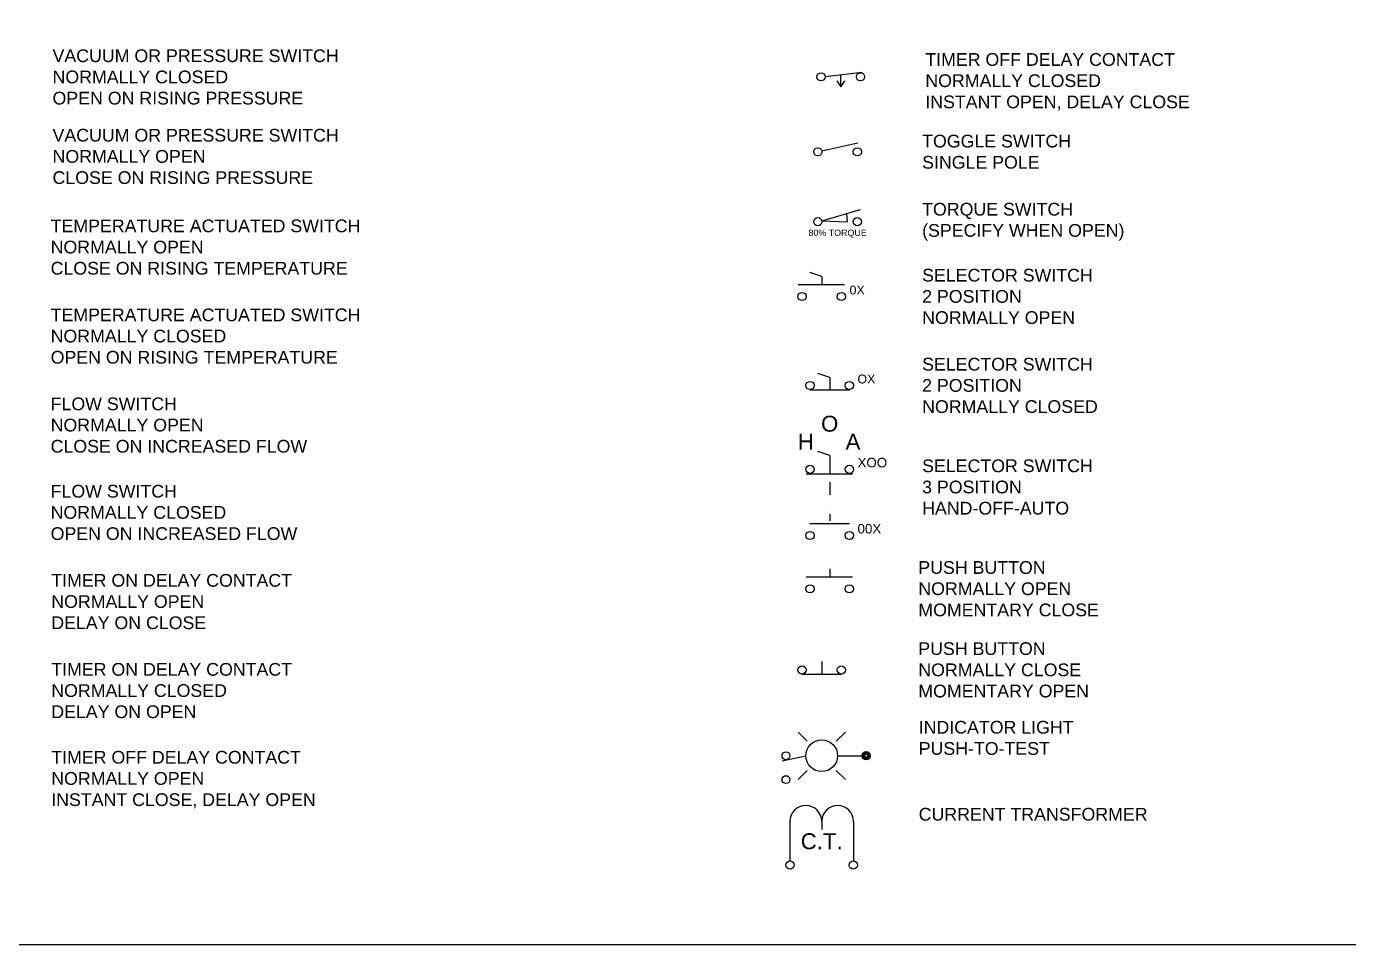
# Model space of a CAD drawing. Header units: inches. Extents: x 0 to 34, y 0 to 19.9.
# Drawn here: x 8.92 to 19.32, y 0 to 7.22 of the extents above; entities that cross this region are included whole.
import ezdxf
from ezdxf.enums import TextEntityAlignment as Align

# ---------------------------------------------------------------- set-up
doc = ezdxf.new("R2010")
doc.units = ezdxf.units.IN
doc.header["$MEASUREMENT"] = 0
doc.linetypes.add('HIDDEN2', pattern=[0.1875, 0.125, -0.0625])
doc.layers.add('1_BORDER', color=52, linetype='Continuous', plot=False)
for name, color, linetype in [('DESC', 150, 'Continuous'), ('MISC', 7, 'Continuous'), ('POS', 52, 'Continuous'), ('SYMS', 7, 'Continuous')]:
    doc.layers.add(name, color=color, linetype=linetype)
doc.styles.get("Standard").update_dxf_attribs({"font": 'arial.ttf'})
doc.styles.add('WD', font='arial.ttf')

# ---------------------------------------------------------------- blocks, each defined once
blk = doc.blocks.new('HLS12H')
at = {"linetype": 'Continuous'}
for p, q in [((-0.124, 0.008), (0.179, 0.096)), ((-0.124, 0.008), (0.077, 0)), ((0.077, 0), (0.073, 0.065))]:
    blk.add_line(p, q, dxfattribs=at)
for centre in [(-0.155, 0), (0.155, 0)]:
    blk.add_circle(centre, 0.0322)
at = {"style": 'WD', "width": 0.7}
for tag, p in [('INST', (0, 0.763)), ('LOC', (0, 0.594)), ('DESC1', (0, 0.437)), ('DESC2', (0, 0.281)), ('XREF', (0, -0.252)), ('WDTAGALT', (0, -0.406))]:
    blk.add_attdef(tag, text='', height=0.125, dxfattribs=at).set_placement(p, align=Align.CENTER)
at = {"style": 'WD'}
blk.add_attdef('TAG1', text='', height=0.125, dxfattribs=at).set_placement((0, 0.125), align=Align.CENTER)
for tag, p in [('X2LINK', (0, 0.125)), ('X8LINK', (0, -0.062))]:
    blk.add_attdef(tag, p, '', height=0.01, dxfattribs=at)
for tag, p, height, flags in [('X4TERM01', (-0.188, 0), 0.0125, 1), ('CONTACT', (0.038, 0.02), 0.01, 1), ('FAMILY', (0.038, 0.037), 0.01, 9), ('X1TERM02', (0.188, 0), 0.0125, 1)]:
    blk.add_attdef(tag, p, '', height=height, dxfattribs=dict(at, flags=flags))
at = {"linetype": 'Continuous', "style": 'WD', "flags": 9}
for tag, p in [('CAT', (0.063, -0.007)), ('ASSYCODE', (0.063, -0.046)), ('MFG', (0.063, -0.027))]:
    blk.add_attdef(tag, text='', height=0.01, dxfattribs=at).set_placement(p, align=Align.CENTER)
at = {"linetype": 'Continuous', "style": 'WD', "flags": 8}
blk.add_attdef('TERM01', text='', height=0.125, dxfattribs=at).set_placement((-0.25, -0.031), align=Align.TOP_RIGHT)
blk.add_attdef('TERM02', text='', height=0.125, dxfattribs=at).set_placement((0.25, -0.031), align=Align.TOP_LEFT)
blk = doc.blocks.new('HPB11')
for p, q in [((0, 0.156), (0, 0.094)), ((-0.185, 0.094), (0.18, 0.094))]:
    blk.add_line(p, q)
for centre in [(-0.155, 0), (0.155, 0)]:
    blk.add_circle(centre, 0.0322)
at = {"style": 'WD', "width": 0.7}
for tag, p in [('INST', (0, 0.826)), ('LOC', (0, 0.656)), ('DESC1', (0, 0.5)), ('DESC2', (0, 0.344)), ('XREF', (0, -0.219))]:
    blk.add_attdef(tag, text='', height=0.125, dxfattribs=at).set_placement(p, align=Align.CENTER)
at = {"style": 'WD'}
blk.add_attdef('TAG1', text='', height=0.125, dxfattribs=at).set_placement((0, 0.188), align=Align.CENTER)
for tag, p in [('X2LINK', (0, 0.219)), ('X8LINK', (0, 0))]:
    blk.add_attdef(tag, p, '', height=0.01, dxfattribs=at)
for tag, p, flags in [('CONTACT', (0.205, 0.136), 1), ('FAMILY', (0.205, 0.152), 9), ('X4TERM01', (-0.188, 0), 1), ('X1TERM02', (0.188, 0), 1)]:
    blk.add_attdef(tag, p, '', height=0.01, dxfattribs=dict(at, flags=flags))
at = {"linetype": 'Continuous', "style": 'WD', "flags": 9}
for tag, p in [('CAT', (0.23, 0.108)), ('ASSYCODE', (0.23, 0.071)), ('MFG', (0.228, 0.089))]:
    blk.add_attdef(tag, text='', height=0.01, dxfattribs=at).set_placement(p, align=Align.CENTER)
at = {"linetype": 'Continuous', "style": 'WD', "flags": 8}
blk.add_attdef('TERM01', text='', height=0.125, dxfattribs=at).set_placement((-0.25, -0.031), align=Align.TOP_RIGHT)
blk.add_attdef('TERM02', text='', height=0.125, dxfattribs=at).set_placement((0.25, -0.031), align=Align.TOP_LEFT)
blk = doc.blocks.new('HPB12')
for p, q in [((0, 0.065), (0, -0.033)), ((-0.156, -0.033), (0.156, -0.033))]:
    blk.add_line(p, q)
for centre in [(-0.155, 0), (0.155, 0)]:
    blk.add_circle(centre, 0.0322)
at = {"style": 'WD', "width": 0.7}
for tag, p in [('INST', (0, 0.738)), ('LOC', (0, 0.568)), ('DESC1', (0, 0.412)), ('DESC2', (0, 0.255)), ('XREF', (0, -0.232))]:
    blk.add_attdef(tag, text='', height=0.125, dxfattribs=at).set_placement(p, align=Align.CENTER)
at = {"style": 'WD'}
blk.add_attdef('TAG1', text='', height=0.125, dxfattribs=at).set_placement((0, 0.099), align=Align.CENTER)
for tag, p in [('X2LINK', (0, 0.125)), ('X8LINK', (0, -0.094))]:
    blk.add_attdef(tag, p, '', height=0.01, dxfattribs=at)
for tag, p, height, flags in [('X4TERM01', (-0.188, 0), 0.0125, 1), ('CONTACT', (0.054, 0.042), 0.01, 9), ('FAMILY', (0.054, 0.058), 0.01, 9), ('X1TERM02', (0.188, 0), 0.0125, 1)]:
    blk.add_attdef(tag, p, '', height=height, dxfattribs=dict(at, flags=flags))
at = {"linetype": 'Continuous', "style": 'WD', "flags": 9}
for tag, p in [('MFG', (0.076, -0.006)), ('CAT', (0.076, 0.017)), ('ASSYCODE', (0.076, -0.022))]:
    blk.add_attdef(tag, text='', height=0.01, dxfattribs=at).set_placement(p, align=Align.CENTER)
at = {"linetype": 'Continuous', "style": 'WD', "flags": 8}
blk.add_attdef('TERM01', text='', height=0.125, dxfattribs=at).set_placement((-0.25, -0.031), align=Align.TOP_RIGHT)
blk.add_attdef('TERM02', text='', height=0.125, dxfattribs=at).set_placement((0.25, -0.031), align=Align.TOP_LEFT)
blk = doc.blocks.new('HSS112')
for p, q in [((0, 0.156), (-0.094, 0.188)), ((0, 0.156), (0, 0.094)), ((-0.185, 0.094), (0.18, 0.094))]:
    blk.add_line(p, q)
for centre in [(-0.155, 0), (0.155, 0)]:
    blk.add_circle(centre, 0.0322)
at = {"style": 'WD', "width": 0.7}
for tag, p in [('INST', (0, 0.982)), ('LOC', (0, 0.812)), ('DESC1', (0, 0.656)), ('DESC2', (0, 0.5)), ('XREF', (0, -0.219))]:
    blk.add_attdef(tag, text='', height=0.125, dxfattribs=at).set_placement(p, align=Align.CENTER)
at = {"style": 'WD'}
blk.add_attdef('TAG1', text='', height=0.125, dxfattribs=at).set_placement((0, 0.344), align=Align.CENTER)
at = {"style": 'WD', "width": 0.7}
blk.add_attdef('POS1', text='', height=0.125, dxfattribs=at).set_placement((-0.125, 0.188), align=Align.RIGHT)
blk.add_attdef('POS2', (0.125, 0.188), '', height=0.125, dxfattribs=at)
at = {"style": 'WD'}
for tag, p, height in [('X2LINK', (0, 0.219), 0.01), ('STATE', (0.219, 0.016), 0.125), ('X8LINK', (0, 0), 0.01)]:
    blk.add_attdef(tag, p, '', height=height, dxfattribs=at)
for tag, p, height, flags in [('CONTACT', (0.205, 0.136), 0.01, 1), ('FAMILY', (0.205, 0.152), 0.01, 9), ('X4TERM01', (-0.188, 0), 0.0125, 1), ('X1TERM02', (0.188, 0), 0.0125, 1)]:
    blk.add_attdef(tag, p, '', height=height, dxfattribs=dict(at, flags=flags))
at = {"linetype": 'Continuous', "style": 'WD', "flags": 9}
for tag, p in [('MFG', (0.23, 0.108)), ('CAT', (0.232, 0.121)), ('ASSYCODE', (0.25, 0.094))]:
    blk.add_attdef(tag, text='', height=0.01, dxfattribs=at).set_placement(p, align=Align.CENTER)
at = {"linetype": 'Continuous', "style": 'WD', "flags": 8}
blk.add_attdef('TERM01', text='', height=0.125, dxfattribs=at).set_placement((-0.25, -0.031), align=Align.TOP_RIGHT)
blk.add_attdef('TERM02', text='', height=0.125, dxfattribs=at).set_placement((0.25, -0.031), align=Align.TOP_LEFT)
blk = doc.blocks.new('HSS122')
for p, q in [((0, 0.062), (-0.094, 0.094)), ((0, 0.065), (0, -0.033)), ((-0.156, -0.033), (0.156, -0.033))]:
    blk.add_line(p, q)
for centre in [(-0.155, 0), (0.155, 0)]:
    blk.add_circle(centre, 0.0322)
at = {"style": 'WD', "width": 0.7}
for tag, p in [('INST', (0, 0.956)), ('LOC', (0, 0.787)), ('DESC1', (0, 0.63)), ('DESC2', (0, 0.474)), ('XREF', (0, -0.232))]:
    blk.add_attdef(tag, text='', height=0.125, dxfattribs=at).set_placement(p, align=Align.CENTER)
at = {"style": 'WD'}
blk.add_attdef('TAG1', text='', height=0.125, dxfattribs=at).set_placement((0, 0.318), align=Align.CENTER)
at = {"style": 'WD', "width": 0.7}
blk.add_attdef('POS1', text='', height=0.125, dxfattribs=at).set_placement((-0.125, 0.156), align=Align.RIGHT)
at = {"style": 'WD'}
for tag, p, width in [('POS2', (0.094, 0.156), 0.7), ('STATE', (0.219, 0.016), 0.8)]:
    blk.add_attdef(tag, p, '', height=0.125, dxfattribs=dict(at, width=width))
for tag, p in [('X2LINK', (0, 0.125)), ('X8LINK', (0, -0.094))]:
    blk.add_attdef(tag, p, '', height=0.01, dxfattribs=at)
for tag, p, height, flags in [('X4TERM01', (-0.188, 0), 0.0125, 1), ('CONTACT', (0.035, 0.012), 0.01, 9), ('FAMILY', (0.035, 0.029), 0.01, 9), ('X1TERM02', (0.188, 0), 0.0125, 1)]:
    blk.add_attdef(tag, p, '', height=height, dxfattribs=dict(at, flags=flags))
at = {"linetype": 'Continuous', "style": 'WD', "flags": 8}
blk.add_attdef('TERM01', text='', height=0.125, dxfattribs=at).set_placement((-0.25, -0.031), align=Align.TOP_RIGHT)
at = {"linetype": 'Continuous', "style": 'WD', "flags": 9}
for tag, p in [('ASSYCODE', (0.059, -0.051)), ('CAT', (0.056, -0.012)), ('MFG', (0.06, -0.032))]:
    blk.add_attdef(tag, text='', height=0.01, dxfattribs=at).set_placement(p, align=Align.CENTER)
at = {"linetype": 'Continuous', "style": 'WD', "flags": 8}
blk.add_attdef('TERM02', text='', height=0.125, dxfattribs=at).set_placement((0.25, -0.031), align=Align.TOP_LEFT)
blk = doc.blocks.new('HTG11')
blk.add_line((-0.124, 0.007), (0.159, 0.071))
for centre in [(-0.155, 0), (0.155, 0)]:
    blk.add_circle(centre, 0.0322)
at = {"style": 'WD', "width": 0.7}
for tag, p in [('INST', (0, 0.779)), ('LOC', (0, 0.609)), ('DESC1', (0, 0.453)), ('DESC2', (0, 0.297)), ('XREF', (0, -0.236)), ('WDTAGALT', (0, -0.391))]:
    blk.add_attdef(tag, text='', height=0.125, dxfattribs=at).set_placement(p, align=Align.CENTER)
at = {"style": 'WD'}
blk.add_attdef('TAG1', text='', height=0.125, dxfattribs=at).set_placement((0, 0.141), align=Align.CENTER)
for tag, p in [('X2LINK', (0, 0.266)), ('X8LINK', (0, -0.062))]:
    blk.add_attdef(tag, p, '', height=0.01, dxfattribs=at)
for tag, p, height, flags in [('X4TERM01', (-0.188, 0), 0.0125, 1), ('CONTACT', (0.038, 0.02), 0.01, 1), ('FAMILY', (0.038, 0.037), 0.01, 9), ('X1TERM02', (0.188, 0), 0.0125, 1)]:
    blk.add_attdef(tag, p, '', height=height, dxfattribs=dict(at, flags=flags))
at = {"linetype": 'Continuous', "style": 'WD', "flags": 9}
for tag, p in [('CAT', (0.063, -0.007)), ('ASSYCODE', (0.062, -0.043)), ('MFG', (0.063, -0.027))]:
    blk.add_attdef(tag, text='', height=0.01, dxfattribs=at).set_placement(p, align=Align.CENTER)
at = {"linetype": 'Continuous', "style": 'WD', "flags": 8}
blk.add_attdef('TERM01', text='', height=0.125, dxfattribs=at).set_placement((-0.25, -0.031), align=Align.TOP_RIGHT)
blk.add_attdef('TERM02', text='', height=0.125, dxfattribs=at).set_placement((0.25, -0.031), align=Align.TOP_LEFT)
blk = doc.blocks.new('HLT1WP')
for p, q in [((-0.115, 0.115), (-0.186, 0.186)), ((0.115, 0.115), (0.186, 0.186)), ((-0.125, -0.003), (-0.31, -0.043)), ((-0.115, -0.115), (-0.186, -0.186)), ((0.115, -0.115), (0.186, -0.186))]:
    blk.add_line(p, q)
for centre, radius in [((0, 0), 0.125), ((-0.281, 0), 0.0312), ((-0.281, -0.188), 0.0312)]:
    blk.add_circle(centre, radius)
at = {"style": 'WD', "width": 0.7}
for tag, p in [('INST', (0.006, 0.528)), ('LOC', (0.006, 0.359))]:
    blk.add_attdef(tag, text='', height=0.125, dxfattribs=at).set_placement(p, align=Align.CENTER)
at = {"style": 'WD'}
for tag, p in [('TAG1', (0, 0.202)), ('COLOR', (0, -0.058))]:
    blk.add_attdef(tag, text='', height=0.125, dxfattribs=at).set_placement(p, align=Align.CENTER)
at = {"linetype": 'Continuous', "style": 'WD', "flags": 9}
blk.add_attdef('ASSYCODE', text='', height=0.01, dxfattribs=at).set_placement((0.001, 0.094), align=Align.CENTER)
at = {"style": 'WD', "flags": 9}
blk.add_attdef('FAMILY', text='', height=0.01, dxfattribs=at).set_placement((-0.005, 0.161), align=Align.CENTER)
at = {"linetype": 'Continuous', "style": 'WD', "flags": 1}
for tag, p in [('MFG', (0, 0.121)), ('CAT', (0, 0.14))]:
    blk.add_attdef(tag, text='', height=0.01, dxfattribs=at).set_placement(p, align=Align.MIDDLE)
at = {"style": 'WD'}
for tag, p, width in [('DESC1', (1.125, 0), 0.9), ('WDTAGALT', (1.125, -0.312), 0.7)]:
    blk.add_attdef(tag, p, '', height=0.125, dxfattribs=dict(at, width=width))
at = {"style": 'WD', "flags": 1}
for tag, p in [('X4TERM01', (-0.312, 0)), ('X1TERM02', (0.125, 0)), ('X4TERM03', (-0.312, -0.188))]:
    blk.add_attdef(tag, p, '', height=0.0125, dxfattribs=at)
at = {"linetype": 'Continuous', "style": 'WD', "flags": 8}
for tag, p in [('TERM01', (-0.338, -0.031)), ('TERM03', (-0.338, -0.219))]:
    blk.add_attdef(tag, text='', height=0.125, dxfattribs=at).set_placement(p, align=Align.TOP_RIGHT)
blk.add_attdef('TERM02', text='', height=0.125, dxfattribs=at).set_placement((0.175, -0.031), align=Align.TOP_LEFT)
at = {"style": 'WD', "width": 0.9}
blk.add_attdef('DESC2', text='', height=0.125, dxfattribs=at).set_placement((1.125, -0.031), align=Align.TOP_LEFT)
blk = doc.blocks.new('A$C1f9b9e3d')
blk.add_line((0.125, 0), (0.318, 0))
for radius in [0.028, 0.025, 0.0177, 0.0125]:
    blk.add_circle((0.35, 0), radius)
at = {"layer": 'SYMS'}
blk.add_circle((0.35, 0), 0.0322, dxfattribs=at)
blk.add_blockref('HLT1WP', (0, 0), dxfattribs=at)
blk = doc.blocks.new('HTD22F')
at = {"linetype": 'Continuous'}
blk.add_line((-0.123, 0.002), (0.168, 0.035), dxfattribs=at)
for p, q in [((0, -0.079), (0, 0.016)), ((-0.031, -0.031), (0, -0.078)), ((0, -0.078), (0.031, -0.031))]:
    blk.add_line(p, q)
for centre in [(-0.155, 0), (0.155, 0)]:
    blk.add_circle(centre, 0.0322)
at = {"style": 'WD', "width": 0.7}
for tag, p in [('INST', (0, 0.42)), ('LOC', (0, 0.25)), ('XREF', (0, -0.236)), ('DESC1', (0, -0.393)), ('DESC2', (0, -0.549)), ('DESC3', (0, -0.705))]:
    blk.add_attdef(tag, text='', height=0.125, dxfattribs=at).set_placement(p, align=Align.CENTER)
at = {"style": 'WD'}
blk.add_attdef('TAG2', text='', height=0.125, dxfattribs=at).set_placement((0, 0.094), align=Align.CENTER)
for tag, p, height, flags in [('X4TERM01', (-0.188, 0), 0.0125, 1), ('CONTACT', (0.038, 0.02), 0.01, 1), ('FAMILY', (0.038, 0.037), 0.01, 9), ('X1TERM02', (0.188, 0), 0.0125, 1)]:
    blk.add_attdef(tag, p, '', height=height, dxfattribs=dict(at, flags=flags))
at = {"linetype": 'Continuous', "style": 'WD', "flags": 8}
blk.add_attdef('TERM01', text='', height=0.125, dxfattribs=at).set_placement((-0.25, -0.031), align=Align.TOP_RIGHT)
blk.add_attdef('TERM02', text='', height=0.125, dxfattribs=at).set_placement((0.25, -0.031), align=Align.TOP_LEFT)
blk = doc.blocks.new('HXF1CT')
for p, q in [((-0.25, 0.344), (-0.25, 0.032)), ((0, 0.344), (0, 0.281)), ((0.25, 0.344), (0.25, 0.032))]:
    blk.add_line(p, q)
for centre in [(-0.249, 0), (0.249, 0)]:
    blk.add_circle(centre, 0.0322)
for centre in [(-0.125, 0.344), (0.125, 0.344)]:
    blk.add_arc(centre, 0.125, 0, 180)
at = {"style": 'WD', "width": 0.7}
for tag, p in [('INST', (-0.388, 0.577)), ('LOC', (-0.388, 0.408)), ('DESC1', (-0.388, 0.252)), ('DESC2', (-0.388, 0.095))]:
    blk.add_attdef(tag, text='', height=0.125, dxfattribs=at).set_placement(p, align=Align.RIGHT)
at = {"style": 'WD'}
blk.add_attdef('TAG1', (0.368, 0.188), '', height=0.125, dxfattribs=at)
blk.add_attdef('TYPE', text='', height=0.125, dxfattribs=at).set_placement((0, 0.125), align=Align.CENTER)
at = {"linetype": 'Continuous', "style": 'WD', "flags": 9}
for tag, p in [('ASSYCODE', (0.328, 0.125)), ('MFG', (0.327, 0.143)), ('CAT', (0.329, 0.162))]:
    blk.add_attdef(tag, text='', height=0.01, dxfattribs=at).set_placement(p, align=Align.CENTER)
at = {"style": 'WD'}
for tag, p, height, flags in [('FAMILY', (0.304, 0.191), 0.01, 9), ('X4TERM01', (-0.281, 0), 0.0125, 1), ('X1TERM02', (0.281, 0), 0.0125, 1), ('X8TERM01', (-0.249, -0.032), 0.0125, 1), ('X8TERM02', (0.249, -0.032), 0.0125, 1)]:
    blk.add_attdef(tag, p, '', height=height, dxfattribs=dict(at, flags=flags))
at = {"style": 'WD', "width": 0.7}
blk.add_attdef('RATING1', (0.368, 0.031), '', height=0.125, dxfattribs=at)
at = {"linetype": 'Continuous', "style": 'WD', "flags": 8}
for tag, p in [('TERM01', (-0.188, -0.031)), ('TERM02', (0.328, -0.031))]:
    blk.add_attdef(tag, text='', height=0.125, dxfattribs=at).set_placement(p, align=Align.TOP_LEFT)
blk = doc.blocks.new('HSS21')
for p, q in [((0, 0.168), (0, 0.115)), ((-0.156, 0.094), (0.156, 0.094))]:
    blk.add_line(p, q)
for centre in [(-0.155, 0), (0.155, 0)]:
    blk.add_circle(centre, 0.0322)
at = {"style": 'WD', "width": 0.7}
for tag, p in [('INST', (0, 0.826)), ('LOC', (0, 0.656)), ('DESC1', (0, 0.5)), ('DESC2', (0, 0.344)), ('XREF', (0, -0.219))]:
    blk.add_attdef(tag, text='', height=0.125, dxfattribs=at).set_placement(p, align=Align.CENTER)
at = {"style": 'WD'}
blk.add_attdef('TAG2', text='', height=0.125, dxfattribs=at).set_placement((0, 0.188), align=Align.CENTER)
for tag, p in [('X2LINK', (0, 0.188)), ('X8LINK', (0, 0))]:
    blk.add_attdef(tag, p, '', height=0.01, dxfattribs=at)
for tag, p, height, flags in [('CONTACT', (0.056, 0.111), 0.01, 9), ('FAMILY', (0.056, 0.127), 0.01, 9), ('X4TERM01', (-0.188, 0), 0.0125, 1), ('X1TERM02', (0.188, 0), 0.0125, 1)]:
    blk.add_attdef(tag, p, '', height=height, dxfattribs=dict(at, flags=flags))
at = {"style": 'WD', "width": 0.8}
blk.add_attdef('STATE', (0.219, 0.016), '', height=0.125, dxfattribs=at)
at = {"linetype": 'Continuous', "style": 'WD', "flags": 8}
blk.add_attdef('TERM01', text='', height=0.125, dxfattribs=at).set_placement((-0.25, -0.031), align=Align.TOP_RIGHT)
blk.add_attdef('TERM02', text='', height=0.125, dxfattribs=at).set_placement((0.25, -0.031), align=Align.TOP_LEFT)
blk = doc.blocks.new('HSS123')
for p, q in [((0, 0.109), (-0.094, 0.141)), ((0, 0.109), (0, -0.041)), ((-0.185, -0.034), (0.18, -0.034))]:
    blk.add_line(p, q)
for centre in [(-0.155, 0), (0.155, 0)]:
    blk.add_circle(centre, 0.0322)
at = {"style": 'WD', "width": 0.7}
for tag, p in [('INST', (0, 1.076)), ('LOC', (0, 0.906)), ('DESC1', (0, 0.75)), ('DESC2', (0, 0.594)), ('POS2', (0, 0.297)), ('XREF', (0, -0.219))]:
    blk.add_attdef(tag, text='', height=0.125, dxfattribs=at).set_placement(p, align=Align.CENTER)
at = {"style": 'WD'}
blk.add_attdef('TAG1', text='', height=0.125, dxfattribs=at).set_placement((0, 0.438), align=Align.CENTER)
at = {"style": 'WD', "width": 0.7}
blk.add_attdef('POS1', text='', height=0.125, dxfattribs=at).set_placement((-0.125, 0.156), align=Align.RIGHT)
at = {"style": 'WD'}
for tag, p, width in [('POS3', (0.125, 0.156), 0.7), ('STATE', (0.219, 0.016), 0.8)]:
    blk.add_attdef(tag, p, '', height=0.125, dxfattribs=dict(at, width=width))
for tag, p in [('X2LINK', (0, 0.156)), ('X8LINK', (0, -0.094))]:
    blk.add_attdef(tag, p, '', height=0.01, dxfattribs=at)
for tag, p, height, flags in [('X4TERM01', (-0.188, 0), 0.0125, 1), ('CONTACT', (0.044, 0.037), 0.01, 1), ('FAMILY', (0.044, 0.053), 0.01, 9), ('X1TERM02', (0.188, 0), 0.0125, 1)]:
    blk.add_attdef(tag, p, '', height=height, dxfattribs=dict(at, flags=flags))
at = {"linetype": 'Continuous', "style": 'WD', "flags": 9}
for tag, p in [('MFG', (0.069, 0.009)), ('CAT', (0.069, -0.007)), ('ASSYCODE', (0.069, -0.026))]:
    blk.add_attdef(tag, text='', height=0.01, dxfattribs=at).set_placement(p, align=Align.CENTER)
at = {"linetype": 'Continuous', "style": 'WD', "flags": 8}
blk.add_attdef('TERM01', text='', height=0.125, dxfattribs=at).set_placement((-0.25, -0.031), align=Align.TOP_RIGHT)
blk.add_attdef('TERM02', text='', height=0.125, dxfattribs=at).set_placement((0.25, -0.031), align=Align.TOP_LEFT)
blk = doc.blocks.new('A$C4d402f38')
at = {"linetype": 'HIDDEN2', "ltscale": 0.5}
blk.add_line((0, 0), (0, -0.2), dxfattribs=at)
at = {"layer": 'SYMS'}
ref = blk.add_blockref('HSS123', (0, 0.1), dxfattribs=at)
ref.add_attrib('POS3', 'A', (0.125, 0.256), dxfattribs={"layer": 'POS', "color": 7, "height": 0.125})
ref.add_attrib('STATE', 'XOO', (0.219, 0.116), dxfattribs={"layer": 'MISC', "color": 7, "height": 0.075})
ref.add_attrib('POS2', 'O', dxfattribs={"layer": 'POS', "color": 7, "height": 0.125}).set_placement((0, 0.397), align=Align.CENTER)
ref.add_attrib('POS1', 'H', dxfattribs={"layer": 'POS', "color": 7, "height": 0.125}).set_placement((-0.125, 0.256), align=Align.RIGHT)
ref = blk.add_blockref('HSS21', (0, -0.42), dxfattribs=at)
ref.add_attrib('STATE', '00X', (0.219, -0.404), dxfattribs={"layer": 'MISC', "color": 7, "height": 0.075})

msp = doc.modelspace()

# ---------------------------------------------------------------- linework, layer by layer
at = {"layer": '1_BORDER'}
msp.add_lwpolyline([(0, 0), (34.05, 0), (34.05, 19.863), (0, 19.863)], close=True, dxfattribs=at)

# ---------------------------------------------------------------- block references
for name, p in [('A$C4d402f38', (15.238, 3.637)), ('A$C1f9b9e3d', (15.175, 1.485))]:
    msp.add_blockref(name, p)
at = {"layer": 'SYMS'}
for name, p in [('HTD22F', (15.325, 6.825)), ('HTG11', (15.3, 6.235)), ('HPB11', (15.238, 2.798)), ('HPB12', (15.175, 2.16))]:
    msp.add_blockref(name, p, dxfattribs=at)
ref = msp.add_blockref('HLS12H', (15.3, 5.685), dxfattribs=at)
ref.add_attrib('DESC1', '80% TORQUE', dxfattribs={"layer": 'DESC', "color": 7, "height": 0.05}).set_placement((15.3, 5.623), align=Align.TOP_CENTER)
ref = msp.add_blockref('HSS112', (15.175, 5.097), dxfattribs=at)
ref.add_attrib('STATE', '0X', (15.394, 5.113), dxfattribs={"layer": 'MISC', "color": 7, "height": 0.07})
ref = msp.add_blockref('HSS122', (15.238, 4.397), dxfattribs=at)
ref.add_attrib('STATE', 'OX', (15.456, 4.413), dxfattribs={"layer": 'MISC', "color": 7, "height": 0.07})
ref = msp.add_blockref('HXF1CT', (15.175, 0.625), dxfattribs=at)
ref.add_attrib('TYPE', 'C.T.', dxfattribs={"layer": 'MISC', "color": 7, "height": 0.125}).set_placement((15.175, 0.75), align=Align.CENTER)

# ---------------------------------------------------------------- texts
msp.add_text('CURRENT TRANSFORMER', height=0.1).set_placement((15.938, 1.025), align=Align.MIDDLE_LEFT)
at = {"char_height": 0.1, "attachment_point": 4}
for s, width, heights, insert in [('VACUUM OR PRESSURE SWITCH\\PNORMALLY CLOSED\\POPEN ON RISING PRESSURE', 3.32009, [0.625], (9.125, 6.823)), ('TIMER OFF DELAY CONTACT\\PNORMALLY CLOSED\\PINSTANT OPEN, DELAY CLOSE', 2.31583, [0.557], (15.99, 6.785)), ('VACUUM OR PRESSURE SWITCH\\PNORMALLY OPEN\\PCLOSE ON RISING PRESSURE', 3.32009, [0.625], (9.125, 6.198)), ('TOGGLE SWITCH \\PSINGLE POLE', 3.3348, [0.419], (15.965, 6.235)), ('TORQUE SWITCH \\P(SPECIFY WHEN OPEN)', 3.3348, [0.419], (15.965, 5.685)), ('TEMPERATURE ACTUATED SWITCH\\PNORMALLY OPEN\\PCLOSE ON RISING TEMPERATURE', 3.32751, [0.528], (9.11, 5.485)), ('SELECTOR SWITCH\\P2 POSITION\\PNORMALLY OPEN', 3.28268, [0.629], (15.965, 5.097)), ('TEMPERATURE ACTUATED SWITCH\\PNORMALLY CLOSED\\POPEN ON RISING TEMPERATURE', 3.31274, [0.662], (9.11, 4.785)), ('SELECTOR SWITCH\\P2 POSITION\\PNORMALLY CLOSED', 3.28268, [0.629], (15.965, 4.397)), ('FLOW SWITCH\\PNORMALLY OPEN\\PCLOSE ON INCREASED FLOW', 3.28268, [0.629], (9.11, 4.085)), ('SELECTOR SWITCH\\P3 POSITION\\PHAND-OFF-AUTO', 3.28268, [0.629], (15.965, 3.598)), ('FLOW SWITCH\\PNORMALLY CLOSED\\POPEN ON INCREASED FLOW', 3.28268, [0.629], (9.11, 3.398)), ('PUSH BUTTON\\PNORMALLY OPEN\\PMOMENTARY CLOSE', 3.28268, [0.629], (15.935, 2.798)), ('TIMER ON DELAY CONTACT\\PNORMALLY OPEN\\PDELAY ON CLOSE', 2.27639, [0.564], (9.115, 2.697)), ('PUSH BUTTON\\PNORMALLY CLOSE\\PMOMENTARY OPEN', 3.28268, [0.629], (15.935, 2.16)), ('TIMER ON DELAY CONTACT\\PNORMALLY CLOSED\\PDELAY ON OPEN', 2.08775, [0.572], (9.115, 1.997)), ('INDICATOR LIGHT \\PPUSH-TO-TEST', 3.3348, [0.419], (15.938, 1.625)), ('TIMER OFF DELAY CONTACT\\PNORMALLY OPEN\\PINSTANT CLOSE, DELAY OPEN', 2.61761, [0.684], (9.115, 1.297))]:
    msp.add_mtext_dynamic_manual_height_columns(s, width=width, gutter_width=0.5, heights=heights, dxfattribs=dict(at, insert=insert))

doc.saveas('drawing.dxf')
